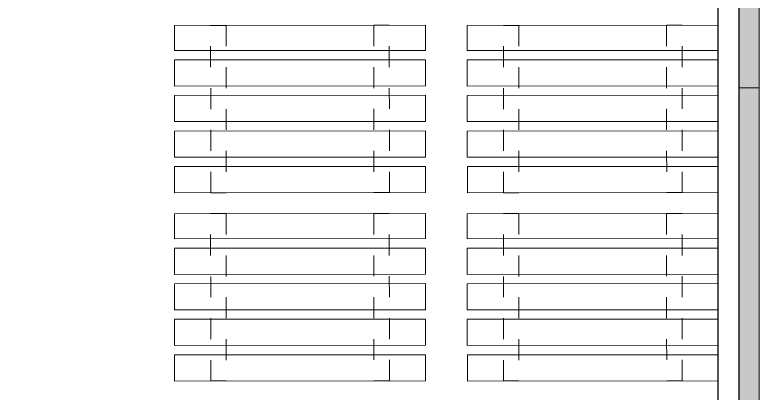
# Model space of a CAD drawing. Header units: millimetres. Extents: x 15590 to 15992, y 1055 to 1132.
# Drawn here: x 15915.767 to 15919.327, y 1111.575 to 1113.383 of the extents above; entities that cross this region are included whole.
import ezdxf

# ---------------------------------------------------------------- set-up
doc = ezdxf.new("R2010")
doc.units = ezdxf.units.MM
doc.header["$MEASUREMENT"] = 0
doc.linetypes.add('CACHE2', pattern=[0.1875, 0.125, -0.0625])
doc.layers.get('0').update_dxf_attribs({"lineweight": 9})
doc.layers.add('DM cloison', color=7, linetype='Continuous', lineweight=9)
doc.layers.add('Mobilier', color=252, linetype='Continuous')
doc.layers.add('surgeles', color=4, linetype='Continuous')

# ---------------------------------------------------------------- blocks, each defined once
blk = doc.blocks.new('*U39')
at = {"layer": 'DM cloison'}
blk.add_hatch(color=2, dxfattribs=at).paths.add_polyline_path([(96, 5864.3), (0, 5864.3), (0, 0), (96, 0)])
blk.add_lwpolyline([(0, 5864.3), (0, 0), (96, 0), (96, 5864.3)], close=True, dxfattribs=at)
blk = doc.blocks.new('*U329')
at = {"layer": 'DM cloison'}
blk.add_hatch(color=2, dxfattribs=at).paths.add_polyline_path([(96, 1389.5), (0, 1389.5), (0, -930), (96, -930)])
blk.add_lwpolyline([(0, 1389.5), (0, -930), (96, -930), (96, 1389.5)], close=True, dxfattribs=at)
blk = doc.blocks.new('A$C29413FD8')
at = {"layer": 'Mobilier', "color": 34, "linetype": 'Continuous', "lineweight": 9}
for p, q in [((0.125, 1.2), (0, 1.2)), ((0, 1.2), (0, 0)), ((0.125, 1.2), (0.125, 0)), ((0.295, 1.2), (0.17, 1.2)), ((0.17, 1.2), (0.17, 0)), ((0.295, 1.2), (0.295, 0)), ((0.465, 1.2), (0.34, 1.2)), ((0.34, 1.2), (0.34, 0)), ((0.465, 1.2), (0.465, 0)), ((0.635, 1.2), (0.51, 1.2)), ((0.51, 1.2), (0.51, 0)), ((0.635, 1.2), (0.635, 0)), ((0.8, 1.2), (0.68, 1.2)), ((0.68, 1.2), (0.68, 0)), ((0.8, 0), (0.8, 1.2)), ((0, 0), (0.125, 0)), ((0.17, 0), (0.295, 0)), ((0.34, 0), (0.465, 0)), ((0.51, 0), (0.635, 0)), ((0.68, 0), (0.8, 0))]:
    blk.add_line(p, q, dxfattribs=at)
at = {"layer": 'Mobilier', "color": 34, "linetype": 'CACHE2', "lineweight": 9, "ltscale": 0.8}
for points in [[(0, 1.0272), (0.8, 1.0272), (0.8, 0.9533), (0, 0.9533)], [(0, 0.1728), (0.8, 0.1728), (0.8, 0.2467), (0, 0.2467)]]:
    blk.add_lwpolyline(points, close=True, dxfattribs=at)

msp = doc.modelspace()

# ---------------------------------------------------------------- linework, layer by layer
msp.add_circle((15910.6295, 1093.1562), 38.4411)
at = {"layer": 'surgeles', "color": 5}
for p, q in [((15919.2306, 1109.3688), (15919.2306, 1115.3334)), ((15919.1317, 1109.4688), (15919.1306, 1115.2334))]:
    msp.add_line(p, q, dxfattribs=at)

# ---------------------------------------------------------------- block references
at = {"rotation": 90.046047387986}
for p in [(15917.7312, 1112.5334), (15919.1312, 1112.5334), (15917.7312, 1111.6334), (15919.1312, 1111.6334)]:
    msp.add_blockref('A$C29413FD8', p, dxfattribs=at)
at = {"layer": 'DM cloison', "xscale": 0.001, "yscale": 0.001, "zscale": 0.001}
for name, p in [('*U329', (15919.2306, 1113.9639)), ('*U39', (15919.2306, 1107.1696))]:
    msp.add_blockref(name, p, dxfattribs=at)

doc.saveas('drawing.dxf')
